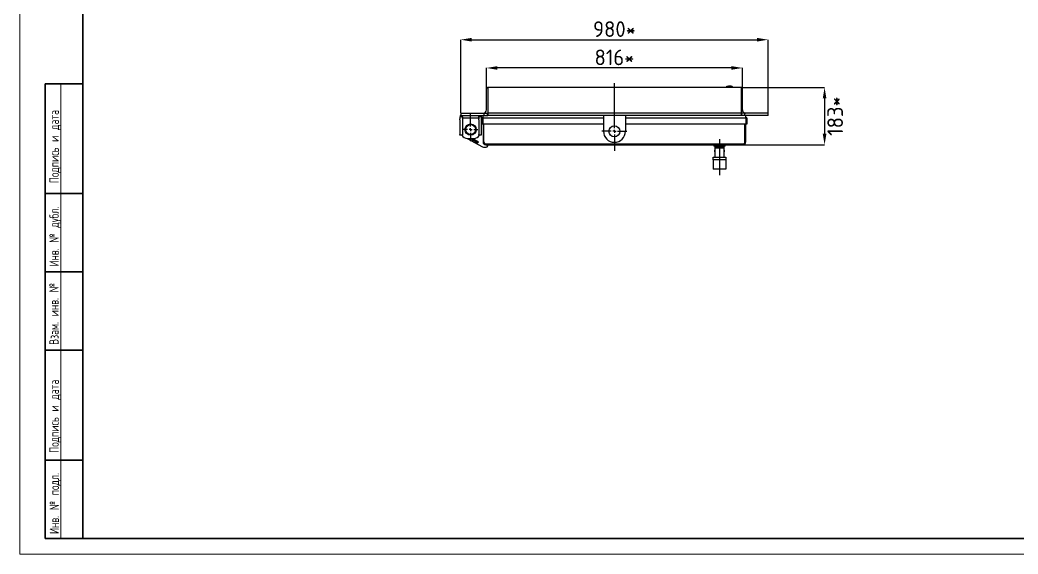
# Model space of a CAD drawing. Header units: millimetres. Extents: x 0 to 594, y 0 to 420.
# Drawn here: x 0 to 318.2, y 0 to 170.4 of the extents above; entities that cross this region are included whole.
import ezdxf

# ---------------------------------------------------------------- set-up
doc = ezdxf.new("R2010")
doc.units = ezdxf.units.MM
doc.header["$PDSIZE"] = -1
doc.layers.add('FORMAT', color=7, linetype='Continuous')
doc.layers.add('HIDDEN', color=30, linetype='Continuous')
doc.styles.add('GOST-2.304_Type-B', font='')
doc.styles.add('SLDTEXTSTYLE0', font='TXT', dxfattribs={"width": 0.7, "bigfont": 'bigfont'})
doc.styles.add('SLDTEXTSTYLE1', font='TXT', dxfattribs={"width": 0.7})
doc.styles.get('GOST-2.304_Type-B').set_extended_font_data('GOST Common')
doc.dimstyles.new('SLDDIMSTYLE0', dxfattribs={"dimtxt": 3.5, "dimasz": 3.5, "dimexe": 0, "dimexo": 0.0625, "dimgap": 0.875, "dimtad": 2, "dimdec": 1, "dimlfac": 10, "dimrnd": 1e-09, "dimzin": 12, "dimdsep": 46, "dimtxsty": 'SLDTEXTSTYLE1', "dimsah": 1, "dimcen": 0.09, "dimadec": 0, "dimazin": 3, "dimtfac": 1, "dimtdec": 1, "dimtofl": 0, "dimtmove": 0, "dimatfit": 3, "dimfxl": 1, "dimfrac": 2, "dimtolj": 1, "dimtzin": 12, "dimarcsym": 0})

# ---------------------------------------------------------------- blocks, each defined once
blk = doc.blocks.new('_D_14')
at = {"layer": 'Defpoints', "color": 0, "transparency": 16777216}
for p in [(148.73, 155.09), (148.73, 148.55), (230.33, 148.55)]:
    blk.add_point(p, dxfattribs=at)
at = {"layer": 'FORMAT', "color": 0, "lineweight": -2, "transparency": 16777216}
for p, q in [((148.73, 148.62), (148.73, 155.09)), ((226.83, 155.09), (152.23, 155.09)), ((230.33, 148.62), (230.33, 155.09))]:
    blk.add_line(p, q, dxfattribs=at)
at = {"layer": 'FORMAT', "color": 0, "transparency": 16777216}
for points in [[(152.23, 155.67), (152.23, 154.51), (148.73, 155.09)], [(226.83, 155.67), (226.83, 154.51), (230.33, 155.09)]]:
    blk.add_solid(points, dxfattribs=at)
at = {"layer": 'FORMAT', "color": 0, "transparency": 16777216, "insert": (189.53, 160.97), "char_height": 5, "attachment_point": 2, "style": 'GOST-2.304_Type-B'}
blk.add_mtext('\\A1;816*', dxfattribs=at)
blk = doc.blocks.new('_D_15')
at = {"layer": 'Defpoints', "color": 0, "transparency": 16777216}
for p in [(238.53, 164.1), (140.53, 140.68), (238.53, 140.68)]:
    blk.add_point(p, dxfattribs=at)
at = {"layer": 'FORMAT', "color": 0, "lineweight": -2, "transparency": 16777216}
for p, q in [((140.53, 140.75), (140.53, 164.1)), ((144.03, 164.1), (235.03, 164.1)), ((238.53, 140.75), (238.53, 164.1))]:
    blk.add_line(p, q, dxfattribs=at)
at = {"layer": 'FORMAT', "color": 0, "transparency": 16777216}
for points in [[(144.03, 164.68), (144.03, 163.52), (140.53, 164.1)], [(235.03, 164.68), (235.03, 163.52), (238.53, 164.1)]]:
    blk.add_solid(points, dxfattribs=at)
at = {"layer": 'FORMAT', "color": 0, "transparency": 16777216, "insert": (189.53, 169.98), "char_height": 5, "attachment_point": 2, "style": 'GOST-2.304_Type-B'}
blk.add_mtext('\\A1;980*', dxfattribs=at)
blk = doc.blocks.new('_D_17')
at = {"layer": 'Defpoints', "color": 0, "transparency": 16777216}
for p in [(229.93, 148.88), (230.53, 130.58), (256.53, 130.58)]:
    blk.add_point(p, dxfattribs=at)
at = {"layer": 'FORMAT', "color": 0, "lineweight": -2, "transparency": 16777216}
for p, q in [((229.99, 148.88), (256.53, 148.88)), ((256.53, 145.38), (256.53, 134.08)), ((230.59, 130.58), (256.53, 130.58))]:
    blk.add_line(p, q, dxfattribs=at)
at = {"layer": 'FORMAT', "color": 0, "transparency": 16777216}
for points in [[(255.94, 145.38), (257.11, 145.38), (256.53, 148.88)], [(255.94, 134.08), (257.11, 134.08), (256.53, 130.58)]]:
    blk.add_solid(points, dxfattribs=at)
at = {"layer": 'FORMAT', "color": 0, "transparency": 16777216, "insert": (257.4, 139.73), "char_height": 5, "attachment_point": 2, "rotation": 90, "style": 'GOST-2.304_Type-B'}
blk.add_mtext('\\A1;183*', dxfattribs=at)
blk = doc.blocks.new('SW_CENTERMARKSYMBOL_2')
at = {"layer": 'FORMAT', "color": 0}
for p, q in [((0, 1), (0, 15.38)), ((-1, 0), (-4, 0)), ((0, 0), (-0.5, 0)), ((0, 0), (0, 0.5)), ((0, 0), (0, -0.5)), ((0, 0), (0.5, 0)), ((1, 0), (4, 0)), ((0, -1), (0, -6.28))]:
    blk.add_line(p, q, dxfattribs=at)
blk = doc.blocks.new('SW_CENTERMARKSYMBOL_3')
at = {"layer": 'FORMAT', "color": 0}
for p, q in [((0, 1), (0, 5.02)), ((-1, 0), (-2.3, 0)), ((0, 0), (-0.5, 0)), ((0, 0), (0, 0.5)), ((0, 0), (0, -0.5)), ((0, 0), (0.5, 0)), ((1, 0), (2.3, 0)), ((0, -1), (0, -3.66))]:
    blk.add_line(p, q, dxfattribs=at)

msp = doc.modelspace()

# ---------------------------------------------------------------- linework, layer by layer
at = {"color": 7, "linetype": 'Continuous', "lineweight": 35}
for p, q in [((20, 415), (20, 5)), ((8, 5), (8, 150)), ((8, 150), (20, 150)), ((8, 115), (20, 115)), ((8, 90), (20, 90)), ((8, 65), (20, 65)), ((8, 30), (20, 30)), ((20, 5), (8, 5)), ((20, 5), (589, 5))]:
    msp.add_line(p, q, dxfattribs=at)
at = {"color": 7, "linetype": 'Continuous', "lineweight": 18}
msp.add_line((13, 150), (13, 5), dxfattribs=at)
at = {"layer": 'FORMAT'}
for p, q in [((148.728, 141.684), (148.728, 148.554)), ((149.058, 148.884), (149.128, 148.884)), ((229.928, 148.884), (149.128, 148.884)), ((149.128, 148.884), (149.128, 148.554)), ((149.128, 148.554), (149.128, 141.684)), ((225.328, 148.984), (225.328, 149.284)), ((225.328, 149.284), (225.928, 149.284)), ((225.928, 148.984), (225.328, 148.984)), ((226.728, 149.284), (225.928, 149.284)), ((226.728, 148.984), (225.928, 148.984)), ((229.998, 148.884), (229.928, 148.884)), ((229.928, 148.884), (229.928, 148.554)), ((229.928, 148.554), (229.928, 141.684)), ((230.328, 141.684), (230.328, 148.554)), ((140.528, 140.684), (140.528, 139.884)), ((140.528, 140.684), (147.928, 140.684)), ((147.928, 140.684), (147.928, 139.884)), ((147.928, 140.684), (148.928, 140.684)), ((148.928, 140.684), (148.928, 139.884)), ((148.928, 140.684), (149.128, 140.684)), ((149.128, 141.684), (149.128, 140.684)), ((229.928, 140.684), (149.128, 140.684)), ((149.128, 140.684), (149.128, 140.354)), ((149.128, 140.354), (149.128, 139.884)), ((229.928, 141.684), (229.928, 140.684)), ((230.128, 140.684), (229.928, 140.684)), ((229.928, 140.684), (229.928, 140.354)), ((229.928, 140.354), (229.928, 139.884)), ((230.128, 139.884), (230.128, 140.684)), ((231.128, 140.684), (230.128, 140.684)), ((231.128, 139.884), (231.128, 140.684)), ((238.528, 140.684), (231.128, 140.684)), ((238.528, 139.884), (238.528, 140.684)), ((141.078, 139.484), (140.278, 139.484)), ((140.278, 139.484), (140.278, 138.911)), ((140.278, 138.535), (140.278, 138.911)), ((140.278, 138.535), (140.278, 133.808)), ((140.328, 139.884), (140.328, 139.484)), ((140.528, 139.884), (140.328, 139.884)), ((140.528, 139.884), (147.928, 139.884)), ((141.078, 139.084), (141.078, 139.884)), ((141.078, 139.484), (141.078, 138.911)), ((146.278, 139.084), (141.078, 139.084)), ((141.078, 138.911), (141.078, 138.535)), ((141.078, 138.535), (141.078, 133.808)), ((146.278, 139.084), (146.278, 139.884)), ((146.278, 139.484), (146.278, 138.911)), ((147.078, 139.484), (146.278, 139.484)), ((146.278, 138.535), (146.278, 138.911)), ((146.278, 138.535), (146.278, 133.808)), ((147.028, 139.884), (147.028, 139.484)), ((147.078, 139.484), (147.078, 138.911)), ((147.078, 138.911), (147.078, 138.535)), ((147.078, 138.535), (147.078, 133.808)), ((147.228, 138.484), (147.078, 138.484)), ((147.228, 137.184), (147.228, 138.484)), ((147.328, 137.184), (147.228, 137.184)), ((147.328, 139.184), (147.328, 137.184)), ((147.628, 139.184), (147.328, 139.184)), ((147.628, 137.184), (147.328, 137.184)), ((147.628, 139.184), (147.628, 139.884)), ((147.628, 137.184), (147.628, 139.184)), ((147.628, 139.184), (186.028, 139.184)), ((186.028, 137.184), (147.628, 137.184)), ((147.628, 137.184), (147.628, 131.484)), ((147.928, 139.884), (148.928, 139.884)), ((147.928, 131.484), (147.928, 137.184)), ((148.928, 139.884), (149.128, 139.884)), ((229.928, 139.884), (149.128, 139.884)), ((186.028, 139.884), (186.028, 138.884)), ((186.028, 138.884), (186.028, 134.884)), ((193.028, 139.884), (193.028, 138.884)), ((193.028, 139.184), (231.428, 139.184)), ((193.028, 138.884), (193.028, 134.884)), ((231.428, 137.184), (193.028, 137.184)), ((230.128, 139.884), (229.928, 139.884)), ((231.128, 139.884), (230.128, 139.884)), ((238.528, 139.884), (231.128, 139.884)), ((231.128, 131.484), (231.128, 137.184)), ((231.428, 139.184), (231.428, 139.884)), ((231.428, 139.184), (231.428, 137.184)), ((231.728, 139.184), (231.428, 139.184)), ((231.728, 137.184), (231.428, 137.184)), ((231.428, 131.484), (231.428, 137.184)), ((231.728, 139.184), (231.728, 137.184)), ((140.278, 133.684), (140.278, 133.808)), ((141.078, 133.684), (140.278, 133.684)), ((141.078, 133.808), (141.078, 133.684)), ((146.278, 133.684), (146.278, 133.808)), ((147.078, 133.684), (146.278, 133.684)), ((147.078, 133.808), (147.078, 133.684)), ((142.531, 132.59), (147.455, 129.972)), ((142.678, 132.584), (144.678, 132.584)), ((144.373, 132.482), (144.176, 132.111)), ((144.176, 132.111), (145.986, 131.149)), ((144.203, 132.109), (144.181, 132.12)), ((144.203, 132.109), (144.39, 132.462)), ((145.969, 131.17), (144.203, 132.109)), ((144.39, 132.462), (144.368, 132.473)), ((146.183, 131.52), (144.373, 132.482)), ((146.156, 131.523), (144.39, 132.462)), ((145.969, 131.17), (146.156, 131.523)), ((145.991, 131.158), (145.969, 131.17)), ((145.986, 131.149), (146.183, 131.52)), ((146.178, 131.511), (146.156, 131.523)), ((148.528, 130.884), (230.528, 130.884)), ((148.528, 130.584), (230.528, 130.584)), ((149.128, 130.284), (149.128, 130.584)), ((221.228, 130.584), (221.228, 130.184)), ((223.028, 132.384), (223.028, 120.856)), ((224.828, 130.184), (224.828, 130.584)), ((148.206, 129.784), (148.628, 129.784)), ((223.028, 130.184), (221.228, 130.184)), ((221.528, 130.184), (221.528, 129.684)), ((223.028, 129.684), (221.528, 129.684)), ((221.528, 129.584), (221.528, 128.884)), ((221.528, 129.584), (224.528, 129.584)), ((221.528, 128.884), (221.528, 128.295)), ((221.53, 128.295), (221.528, 128.295)), ((221.528, 128.284), (221.528, 126.584)), ((222.028, 129.634), (222.028, 129.584)), ((224.828, 130.184), (223.028, 130.184)), ((224.528, 129.684), (223.028, 129.684)), ((224.028, 129.584), (224.028, 129.634)), ((224.528, 128.295), (224.526, 128.295)), ((224.528, 129.684), (224.528, 130.184)), ((224.528, 128.884), (224.528, 129.584)), ((224.528, 128.884), (224.528, 128.295)), ((224.528, 126.584), (224.528, 128.284)), ((221.028, 125.784), (221.028, 126.584)), ((221.028, 126.584), (223.028, 126.584)), ((223.028, 125.784), (221.028, 125.784)), ((221.028, 125.784), (221.028, 125.55)), ((221.028, 125.55), (221.028, 123.253)), ((223.028, 126.584), (225.028, 126.584)), ((225.028, 125.784), (223.028, 125.784)), ((225.028, 126.584), (225.028, 125.784)), ((225.028, 125.784), (225.028, 125.55)), ((225.028, 125.55), (225.028, 123.253)), ((221.028, 123.253), (221.028, 122.784)), ((225.028, 122.784), (221.028, 122.784)), ((225.028, 123.253), (225.028, 122.784))]:
    msp.add_line(p, q, dxfattribs=at)
at = {"layer": 'FORMAT', "flags": 128}
msp.add_lwpolyline([(224.528, 128.284), (224.524, 128.301), (224.516, 128.348), (224.506, 128.423), (224.499, 128.516), (224.498, 128.616), (224.503, 128.711), (224.512, 128.793), (224.522, 128.853), (224.527, 128.882), (224.527, 128.88)], dxfattribs=at)
at = {"layer": 'FORMAT'}
for centre, radius in [((143.678, 135.434), 1.8), ((143.678, 135.434), 1.6), ((189.528, 134.884), 1.75)]:
    msp.add_circle(centre, radius, dxfattribs=at)
for centre, radius, start, end in [((149.058, 148.554), 0.33, 90, 180), ((226.728, 148.684), 0.6, 19.47122, 90), ((226.728, 148.684), 0.3, 41.81031, 90), ((229.998, 148.554), 0.33, 0, 90), ((147.728, 141.684), 1, 270, 0), ((231.328, 141.684), 1, 180, 270), ((142.678, 134.584), 2, 206.74368, 270), ((144.678, 134.584), 2, 270, 333.25632), ((189.528, 134.884), 3.5, 180, 270), ((189.528, 134.884), 3.5, 270, 0), ((148.528, 131.484), 0.9, 180, 270), ((148.528, 131.484), 0.6, 180, 270), ((230.528, 131.484), 0.6, 270, 0), ((230.528, 131.484), 0.9, 270, 0), ((148.206, 131.384), 1.6, 242, 270), ((148.628, 130.284), 0.5, 270, 0), ((220.044, 128.584), 1.514, 348.57196, 11.27892), ((221.978, 129.634), 0.05, 0, 90), ((224.078, 129.634), 0.05, 90, 180)]:
    msp.add_arc(centre, radius, start, end, dxfattribs=at)
at = {"layer": 'HIDDEN', "color": 1, "lineweight": 18}
for p, q in [((0, 0), (0, 420)), ((594, 0), (0, 0))]:
    msp.add_line(p, q, dxfattribs=at)

# ---------------------------------------------------------------- block references
at = {"layer": 'FORMAT'}
for name, p in [('SW_CENTERMARKSYMBOL_2', (189.528, 134.884)), ('SW_CENTERMARKSYMBOL_3', (143.678, 135.434))]:
    msp.add_blockref(name, p, dxfattribs=at)

# ---------------------------------------------------------------- texts
at = {"color": 7, "linetype": 'Continuous', "lineweight": 0, "char_height": 3, "attachment_point": 1, "rotation": 90, "style": 'SLDTEXTSTYLE0'}
for s, insert in [('Подпись и дата', (9.403, 118.347)), ('Инв. № дубл.', (9.384, 91.754)), ('Взам. инв. №', (9.342, 66.804)), ('Подпись и дата', (9.398, 32.301)), ('Инв. № подл.', (9.455, 6.408))]:
    msp.add_mtext(s, dxfattribs=dict(at, insert=insert))

# ---------------------------------------------------------------- dimensions: what is measured, and where the dimension line sits
at = {"layer": 'FORMAT'}
for base, p1, p2, picture, middle in [((238.528, 164.101), (140.528, 140.684), (238.528, 140.684), '_D_15', (189.528, 164.101)), ((148.728, 155.091), (230.328, 148.554), (148.728, 148.554), '_D_14', (189.528, 155.091))]:
    dim = msp.add_linear_dim(base=base, p1=p1, p2=p2, text='<>*', dimstyle='SLDDIMSTYLE0', override={"dimtxt": 5, "dimtxsty": 'GOST-2.304_Type-B'}, dxfattribs=at)
    dim.commit()
    dim.dimension.update_dxf_attribs({"geometry": picture, "text_midpoint": middle, "dimtype": 160})
dim = msp.add_linear_dim(base=(256.528, 130.584), p1=(229.928, 148.884), p2=(230.528, 130.584), angle=90, text='<>*', dimstyle='SLDDIMSTYLE0', override={"dimtxt": 5, "dimtxsty": 'GOST-2.304_Type-B'}, dxfattribs=at)
dim.commit()
dim.dimension.update_dxf_attribs({"geometry": '_D_17', "text_midpoint": (256.528, 139.734), "dimtype": 160})

doc.saveas('drawing.dxf')
